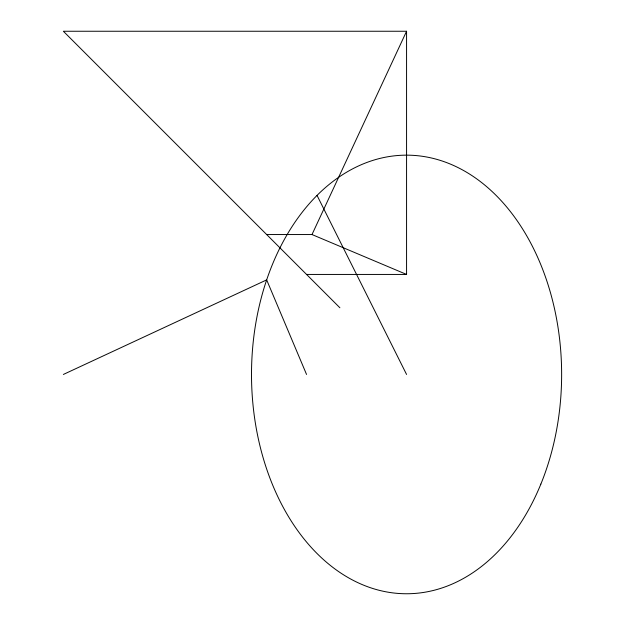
<?xml version="1.0" encoding="UTF-8"?>
<svg xmlns="http://www.w3.org/2000/svg" width="625" height="625" viewBox="0 0 625 625"><rect width="100%" height="100%" fill="white"/><g stroke="black" fill="none" stroke-linecap="round" stroke-linejoin="round"><path stroke-width="0.94" d="M266.664 234.547L312 234.547L406.57 31.25L63.367 31.25L339.891 307.773M63.367 374.453L266.664 279.891L306.547 374.453M306.547 274.438L406.57 274.438L406.57 31.25M312 234.547L406.57 274.438M317.039 195.398L406.57 374.453M540.859 484.102A219.297 155.062 -90 0 0 406.57 155.156A219.297 155.062 -90 0 0 272.281 484.102A219.297 155.062 -90 0 0 540.859 484.102"/></g></svg>
